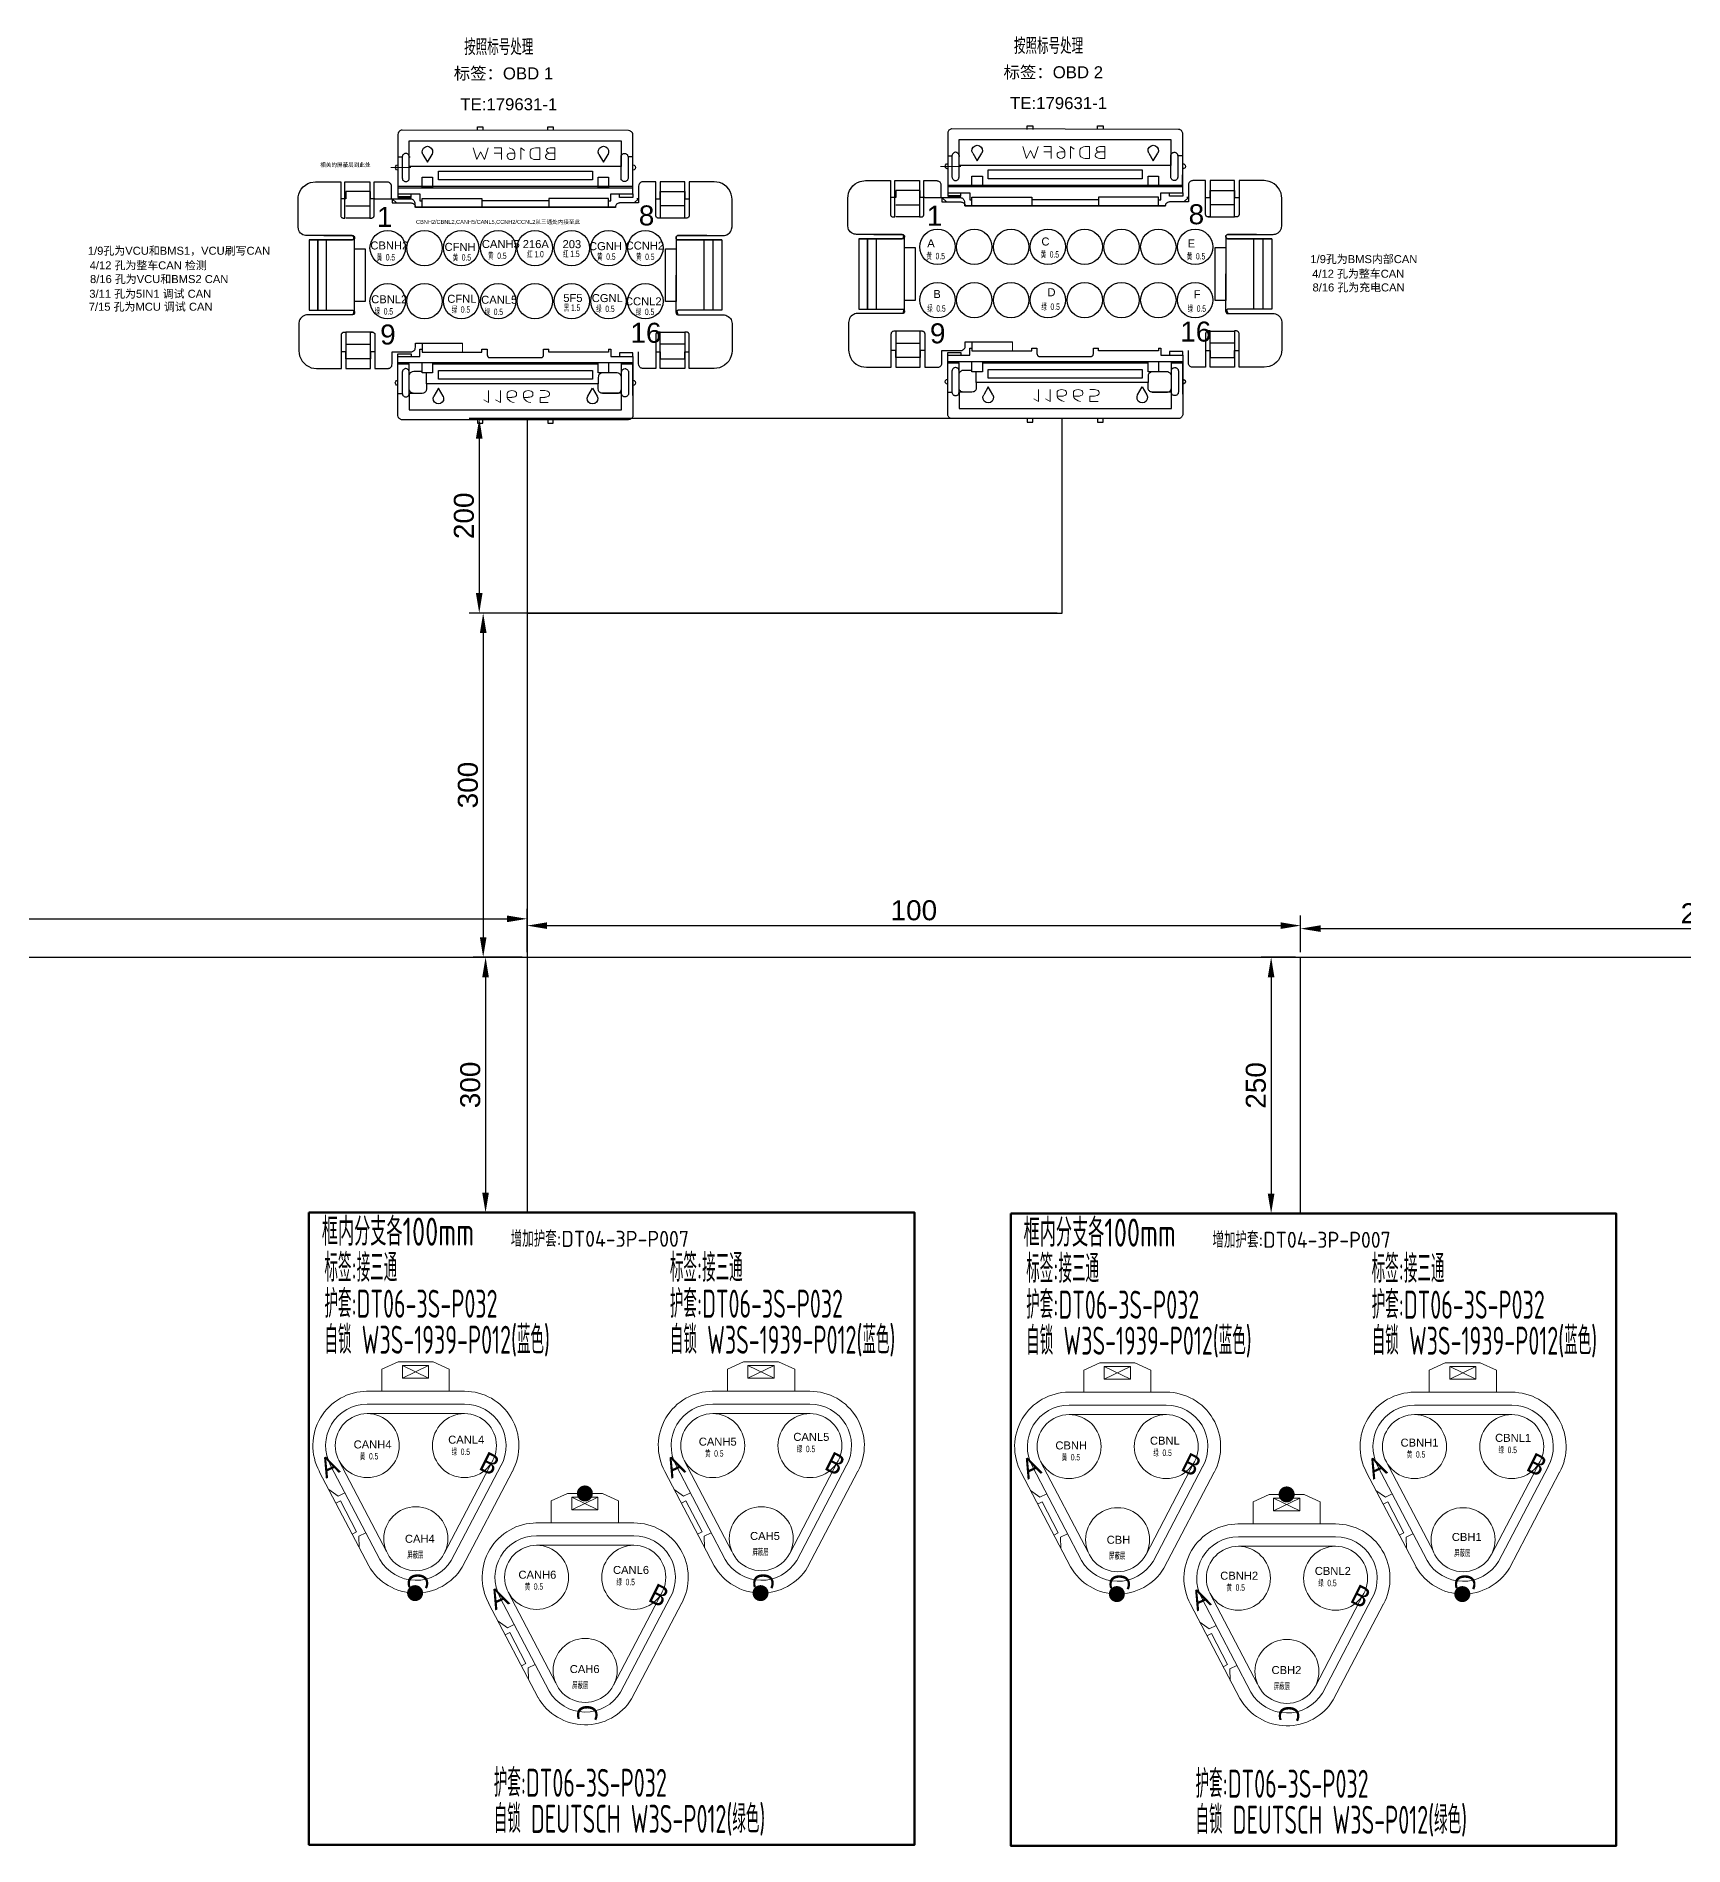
# Model space of a CAD drawing. Header units: millimetres. Extents: x 1762 to 3573, y 2019 to 2959.
# Drawn here: x 2955.7 to 3161.6, y 2221.2 to 2447.3 of the extents above; entities that cross this region are included whole.
import ezdxf

# ---------------------------------------------------------------- set-up
doc = ezdxf.new("R2010")
doc.units = ezdxf.units.MM
for name, color, linetype, lineweight in [('1轮廓实线层', 7, 'Continuous', 50), ('AM60', 3, 'Continuous', 25), ('AM_6', 3, 'Continuous', 25), ('护套层', 3, 'Continuous', 0)]:
    doc.layers.add(name, color=color, linetype=linetype, lineweight=lineweight)
doc.layers.add('孔名层', color=1, linetype='Continuous')
doc.layers.add('线色线径', color=1, linetype='Continuous')
doc.styles.add('ISO Proportional', font='isocp.shx', dxfattribs={"bigfont": 'gbcbig.shx'})
doc.styles.get("Standard").update_dxf_attribs({"font": 'arial.ttf'})
doc.styles.add('TH_GBDIM', font='gbenor.shx', dxfattribs={"width": 0.8, "bigfont": 'gbcbig.shx'})
doc.styles.add('孔名字体', font='', dxfattribs={"height": 5, "bigfont": 'gbcbig.shx'})
doc.styles.add('技术要求及剖视用', font='gbenor.shx', dxfattribs={"width": 0.7, "bigfont": 'gbcbig.shx'})
doc.styles.get('孔名字体').set_extended_font_data('Microsoft YaHei')
doc.dimstyles.new('ISO-25', dxfattribs={"dimtxt": 2.5, "dimasz": 2.5, "dimexe": 1.25, "dimexo": 0.625, "dimtad": 1, "dimtxsty": 'Standard', "dimcen": 2.5, "dimadec": 0, "dimazin": 0, "dimtfac": 1, "dimtmove": 0, "dimatfit": 3, "dimfxl": 1, "dimarcsym": 0})

# ---------------------------------------------------------------- blocks, each defined once
blk = doc.blocks.new('A$C61D279D7')
at = {"layer": 'AM_6', "lineweight": 25}
for points in [[(35.54, 25.25), (35.54, 26.06), (38.04, 26.06), (38.04, 32.83), (38.02, 32.89), (37.99, 32.98), (37.95, 33.04), (37.89, 33.11), (37.82, 33.15), (37.76, 33.19), (37.7, 33.23), (37.55, 33.25), (11.83, 33.3), (11.77, 33.3), (11.71, 33.28), (11.62, 33.25), (11.56, 33.21), (11.49, 33.15), (11.43, 33.08), (11.39, 33.02), (11.37, 32.94), (11.35, 32.81), (11.35, 26.06), (13.84, 26.06), (13.84, 25.25), (14.1, 25.25)], [(20.38, 33.25), (20.38, 33.66), (21, 33.66), (21, 33.25)], [(20.38, 33.25), (20.38, 33.66), (21, 33.66), (21, 33.25)], [(28.38, 33.25), (28.38, 33.66), (29, 33.66), (29, 33.25)], [(28.38, 33.25), (28.38, 33.66), (29, 33.66), (29, 33.25)], [(14.18, 30.54), (14.1, 30.78), (14.12, 31.03), (14.25, 31.24), (14.46, 31.39), (14.69, 31.46)], [(14.69, 31.46), (14.94, 31.39), (15.13, 31.24), (15.26, 31.03), (15.28, 30.78), (15.22, 30.54)], [(34.18, 30.54), (34.1, 30.78), (34.12, 31.03), (34.25, 31.24), (34.46, 31.39), (34.69, 31.46)], [(34.69, 31.46), (34.95, 31.39), (35.14, 31.24), (35.26, 31.03), (35.28, 30.78), (35.22, 30.54)], [(11.35, 28.74), (11.2, 28.79), (11.09, 28.89), (11.05, 29.04), (11.09, 29.19), (11.2, 29.32), (11.35, 29.34)], [(11.35, 30.48), (11.35, 27.54)], [(11.35, 30.25), (11.83, 30.25)], [(12.64, 30.25), (12.74, 30.25)], [(14.18, 30.54), (14.69, 29.66)], [(14.69, 29.66), (15.22, 30.54)], [(34.18, 30.54), (34.69, 29.66)], [(34.69, 29.66), (35.22, 30.54)], [(36.75, 30.25), (36.7, 30.25)], [(38.04, 30.25), (37.55, 30.25)], [(38.04, 29.34), (38.18, 29.32), (38.31, 29.19), (38.35, 29.04), (38.31, 28.89), (38.18, 28.79), (38.04, 28.74)], [(1.25, 20.83), (6.16, 20.83), (6.2, 20.85), (6.24, 20.87), (6.27, 20.89), (6.29, 20.93), (6.31, 20.95), (6.33, 21), (6.35, 21.08), (6.33, 21.1), (6.33, 21.15), (6.31, 21.19), (6.29, 21.23), (6.27, 21.25), (6.24, 21.27), (6.2, 21.29), (6.16, 21.32), (0.99, 21.32), (0.85, 21.34), (0.7, 21.36), (0.55, 21.42), (0.4, 21.51), (0.28, 21.61), (0.17, 21.74), (0.08, 21.89), (0.04, 22.04), (0, 22.33), (0, 25.42), (0.02, 25.72), (0.08, 26.01), (0.19, 26.31), (0.36, 26.59), (0.57, 26.84), (0.83, 27.05), (1.1, 27.22), (1.4, 27.33), (1.99, 27.43), (4.85, 27.43), (4.85, 23.52), (4.87, 23.47), (4.89, 23.43), (4.93, 23.39), (4.97, 23.37), (5.02, 23.33), (5.06, 23.33), (5.14, 23.31), (5.33, 23.31), (5.33, 27.43), (8.15, 27.43), (8.15, 23.31), (8.38, 23.31), (8.42, 23.33), (8.47, 23.33), (8.51, 23.37), (8.55, 23.39), (8.59, 23.43), (8.61, 23.47), (8.64, 23.52), (8.64, 27.43), (10.1, 27.43), (10.16, 27.41), (10.24, 27.41), (10.31, 27.37), (10.37, 27.33), (10.44, 27.28), (10.5, 27.22), (10.54, 27.14), (10.56, 27.07), (10.58, 26.92), (10.58, 25.51), (12.81, 25.51), (12.89, 25.49), (12.95, 25.46), (13.04, 25.42), (13.1, 25.36), (13.14, 25.29), (13.19, 25.23), (13.21, 25.17), (13.25, 25.02), (13.25, 24.55)], [(11.35, 28.09), (11.35, 26.8)], [(11.35, 26.92), (38.04, 26.92)], [(11.35, 26.76), (38.04, 26.76)], [(37.99, 28.09), (37.99, 26.8)], [(48.15, 20.83), (43.12, 20.83), (43.1, 20.85), (43.05, 20.87), (43.01, 20.89), (42.99, 20.93), (42.97, 20.95), (42.95, 21), (42.95, 21.15), (42.97, 21.19), (42.99, 21.23), (43.01, 21.25), (43.05, 21.27), (43.07, 21.29), (43.12, 21.32), (48.3, 21.32), (48.43, 21.34), (48.58, 21.36), (48.73, 21.42), (48.87, 21.51), (49, 21.61), (49.11, 21.74), (49.19, 21.89), (49.25, 22.04), (49.3, 22.33), (49.3, 25.42), (49.28, 25.72), (49.21, 26.01), (49.09, 26.31), (48.92, 26.59), (48.7, 26.84), (48.45, 27.05), (48.18, 27.22), (47.88, 27.33), (47.29, 27.43), (44.45, 27.43), (44.45, 23.56), (44.43, 23.52), (44.41, 23.47), (44.39, 23.43), (44.37, 23.39), (44.32, 23.37), (44.28, 23.33), (44.24, 23.33), (44.15, 23.31), (43.94, 23.31), (43.94, 27.43), (41.15, 27.43), (41.15, 23.31), (40.89, 23.31), (40.85, 23.33), (40.81, 23.33), (40.77, 23.37), (40.72, 23.39), (40.7, 23.43), (40.68, 23.47), (40.66, 23.52), (40.64, 23.6), (40.64, 27.43), (39.2, 27.43), (39.12, 27.41), (39.05, 27.41), (38.97, 27.37), (38.9, 27.33), (38.84, 27.28), (38.78, 27.22), (38.74, 27.14), (38.71, 27.07), (38.69, 26.92), (38.69, 25.51), (38.5, 25.51)], [(8.74, 25.51), (8.23, 25.51), (8.23, 26.31), (5.44, 26.31), (5.44, 25.51), (4.85, 25.51)], [(5.44, 24.68), (8.23, 24.68)], [(8.74, 25.51), (10.69, 25.51), (10.69, 25.02), (12.85, 25.02), (12.91, 25), (13, 25), (13.06, 24.96), (13.12, 24.91), (13.19, 24.87), (13.25, 24.81), (13.29, 24.75), (13.31, 24.66), (13.33, 24.51), (13.33, 24.55), (36.05, 24.55)], [(10.69, 25.51), (11.2, 25.02)], [(11.35, 26.06), (11.35, 25.65), (12.85, 25.65), (12.85, 26.06)], [(11.35, 26.06), (11.35, 25.74), (12.85, 25.74), (12.85, 26.06)], [(38.69, 25.51), (38.69, 25.51), (38.69, 25.02), (36.53, 25.02), (36.47, 25), (36.41, 25), (36.32, 24.96), (36.26, 24.91), (36.19, 24.87), (36.13, 24.81), (36.09, 24.75), (36.07, 24.66), (36.05, 24.51), (36.05, 24.55), (13.33, 24.55)], [(14.1, 24.55), (14.1, 25.55), (20.89, 25.55), (20.89, 24.55)], [(28.49, 25.25), (20.89, 25.25)], [(35.28, 24.55), (35.28, 25.55), (28.49, 25.55), (28.49, 24.55)], [(35.28, 25.25), (35.54, 25.25)], [(38.04, 26.06), (38.04, 25.65), (36.53, 25.65), (36.53, 26.06)], [(38.69, 25.51), (38.18, 25.02)], [(40.64, 25.51), (41.15, 25.51), (41.15, 26.31), (43.94, 26.31), (43.94, 25.51), (44.45, 25.51)], [(43.94, 24.68), (41.15, 24.68)], [(8.23, 23.31), (5.44, 23.31)], [(40.94, 23.33), (43.94, 23.33)], [(2.94, 21.32), (6.27, 21.32), (6.31, 21.29), (6.33, 21.27), (6.37, 21.25), (6.39, 21.21), (6.41, 21.19), (6.43, 21.15), (6.43, 21), (6.41, 20.95), (6.39, 20.93), (6.37, 20.89), (6.33, 20.87), (6.31, 20.85), (6.27, 20.83), (1.25, 20.83), (1.25, 12.83), (6.2, 12.83), (6.35, 12.76), (6.24, 12.32), (2.94, 12.32)], [(2.24, 12.83), (2.24, 20.83)], [(6.43, 12.57), (6.43, 21.08)], [(46.44, 21.32), (43.12, 21.32), (43.07, 21.29), (43.05, 21.27), (43.01, 21.25), (42.99, 21.21), (42.97, 21.19), (42.95, 21.15), (42.95, 21), (42.97, 20.95), (42.99, 20.93), (43.01, 20.89), (43.05, 20.87), (43.07, 20.85), (43.12, 20.83), (48.15, 20.83), (48.15, 12.83), (43.2, 12.83), (43.03, 12.76), (43.16, 12.32), (46.44, 12.32)], [(42.95, 21.08), (42.95, 16.83)], [(42.95, 12.57), (42.95, 16.83)], [(1.25, 12.83), (6.22, 12.83), (6.27, 12.81), (6.31, 12.78), (6.33, 12.76), (6.37, 12.74), (6.39, 12.72), (6.41, 12.68), (6.43, 12.64), (6.43, 12.49), (6.41, 12.47), (6.39, 12.43), (6.37, 12.38), (6.33, 12.36), (6.31, 12.34), (6.27, 12.34), (6.2, 12.32), (0.95, 12.32), (0.8, 12.28), (0.66, 12.21), (0.51, 12.13), (0.38, 12.02), (0.28, 11.9), (0.19, 11.77), (0.13, 11.62), (0.08, 11.32), (0.08, 8.21), (0.11, 7.94), (0.17, 7.64), (0.3, 7.35), (0.47, 7.05), (0.68, 6.82), (0.93, 6.58), (1.21, 6.43), (1.5, 6.31), (2.1, 6.22), (4.93, 6.22), (4.93, 10.03), (4.95, 10.08), (4.95, 10.14), (4.97, 10.18), (5, 10.22), (5.04, 10.25), (5.06, 10.29), (5.1, 10.31), (5.14, 10.33), (5.25, 10.35), (5.44, 10.35), (5.44, 6.22), (8.23, 6.22), (8.23, 10.35), (8.45, 10.35), (8.49, 10.33), (8.53, 10.33), (8.57, 10.31), (8.61, 10.29), (8.66, 10.25), (8.68, 10.22), (8.72, 10.18), (8.72, 10.14), (8.74, 10.03), (8.74, 6.22), (10.27, 6.22), (10.33, 6.24), (10.41, 6.27), (10.48, 6.31), (10.54, 6.37), (10.6, 6.43), (10.65, 6.5), (10.67, 6.58), (10.69, 6.73), (10.69, 8.13), (12.91, 8.13), (13, 8.15), (13.06, 8.19), (13.12, 8.23), (13.19, 8.28), (13.25, 8.34), (13.29, 8.4), (13.31, 8.49), (13.33, 8.64), (13.33, 9.1)], [(48.15, 12.83), (43.16, 12.83), (43.12, 12.81), (43.1, 12.78), (43.05, 12.76), (43.01, 12.74), (42.99, 12.72), (42.97, 12.68), (42.95, 12.64), (42.95, 12.49), (42.97, 12.47), (42.99, 12.43), (43.01, 12.38), (43.05, 12.36), (43.07, 12.34), (43.12, 12.34), (43.2, 12.32), (48.43, 12.32), (48.58, 12.28), (48.73, 12.21), (48.87, 12.13), (49, 12.02), (49.11, 11.9), (49.19, 11.77), (49.25, 11.62), (49.3, 11.32), (49.3, 8.21), (49.28, 7.94), (49.21, 7.64), (49.09, 7.35), (48.92, 7.05), (48.7, 6.82), (48.45, 6.58), (48.18, 6.43), (47.88, 6.31), (47.29, 6.22), (44.45, 6.22), (44.45, 10.08), (44.43, 10.14), (44.41, 10.18), (44.39, 10.22), (44.37, 10.25), (44.32, 10.29), (44.28, 10.31), (44.24, 10.33), (44.15, 10.35), (43.94, 10.35), (43.94, 6.22), (41.15, 6.22), (41.15, 10.35), (40.94, 10.35), (40.89, 10.33), (40.85, 10.33), (40.81, 10.31), (40.77, 10.29), (40.72, 10.25), (40.7, 10.22), (40.68, 10.18), (40.66, 10.14), (40.64, 10.03), (40.64, 6.22), (39.12, 6.22), (39.05, 6.24), (38.97, 6.27), (38.9, 6.31), (38.84, 6.37), (38.78, 6.43), (38.74, 6.5), (38.71, 6.58), (38.69, 6.73), (38.69, 8.13)], [(8.45, 10.33), (5.44, 10.33)], [(40.94, 10.33), (43.94, 10.33)], [(5.44, 8.98), (8.23, 8.98)], [(35.28, 8.4), (35.54, 8.4), (35.54, 7.6), (38.04, 7.6), (38.04, 0.83), (38.02, 0.74), (37.99, 0.68), (37.95, 0.62), (37.89, 0.55), (37.82, 0.49), (37.76, 0.45), (37.7, 0.42), (37.55, 0.4), (11.77, 0.4), (11.68, 0.42), (11.62, 0.45), (11.56, 0.49), (11.49, 0.55), (11.43, 0.62), (11.39, 0.68), (11.37, 0.74), (11.35, 0.89), (11.35, 7.6), (13.84, 7.6), (13.84, 8.4), (14.1, 8.4)], [(13.33, 9.1), (18.69, 9.1)], [(14.1, 9.1), (14.1, 8.09), (20.89, 8.09), (20.89, 8.4)], [(20.89, 8.4), (21.48, 8.4)], [(21.48, 8.4), (21.48, 7.75), (21.51, 7.71), (21.51, 7.66), (21.53, 7.62), (21.55, 7.58), (21.59, 7.54), (21.61, 7.49), (21.65, 7.47), (21.7, 7.45), (27.69, 7.45), (27.73, 7.47), (27.77, 7.49), (27.81, 7.54), (27.83, 7.58), (27.86, 7.62), (27.88, 7.66), (27.9, 7.75), (27.9, 8.4)], [(27.9, 8.4), (28.49, 8.4)], [(35.28, 8.4), (35.28, 8.09), (28.49, 8.09), (28.49, 8.4)], [(43.94, 8.98), (41.15, 8.98)], [(8.74, 8.13), (8.23, 8.13), (8.23, 7.32), (5.44, 7.32), (5.44, 8.13), (4.93, 8.13)], [(11.35, 7.6), (11.35, 7.9), (12.85, 7.9), (12.85, 7.6)], [(11.35, 6.9), (38.04, 6.9)], [(11.35, 5.55), (11.35, 6.86)], [(11.35, 6.73), (12.64, 6.73)], [(12.64, 5.4), (12.64, 6.73)], [(38.04, 7.6), (38.04, 8), (36.53, 8), (36.53, 7.6)], [(36.75, 5.72), (36.75, 6.9)], [(36.75, 6.73), (38.04, 6.73)], [(38.04, 5.55), (38.04, 6.86)], [(40.64, 8.13), (41.15, 8.13), (41.15, 7.32), (43.94, 7.32), (43.94, 8.13), (44.45, 8.13)], [(11.35, 4.3), (11.2, 4.34), (11.09, 4.45), (11.05, 4.59), (11.09, 4.74), (11.2, 4.85), (11.35, 4.89)], [(11.35, 4.3), (11.2, 4.34), (11.09, 4.45), (11.05, 4.59), (11.09, 4.74), (11.2, 4.85), (11.35, 4.89)], [(11.35, 3.17), (11.35, 6.1)], [(14.1, 3.39), (13.14, 3.39), (13.06, 3.41), (13, 3.43), (12.91, 3.45), (12.85, 3.49), (12.78, 3.54), (12.74, 3.6), (12.7, 3.68), (12.66, 3.75), (12.64, 3.9), (12.64, 5.46), (12.66, 5.55), (12.7, 5.61), (12.74, 5.69), (12.78, 5.76), (12.85, 5.8), (12.91, 5.84), (13, 5.88), (13.14, 5.91), (14.1, 5.91)], [(14.58, 4.49), (14.58, 5.72)], [(34.59, 3.41), (36.32, 3.41), (36.39, 3.43), (36.47, 3.45), (36.53, 3.49), (36.6, 3.54), (36.64, 3.6), (36.68, 3.68), (36.72, 3.75), (36.75, 3.9), (36.75, 5.29), (36.72, 5.36), (36.68, 5.44), (36.64, 5.5), (36.6, 5.57), (36.53, 5.61), (36.47, 5.65), (36.39, 5.69), (36.24, 5.72), (34.52, 5.72), (34.44, 5.69), (34.37, 5.65), (34.31, 5.61), (34.25, 5.57), (34.18, 5.5), (34.14, 5.44), (34.12, 5.36), (34.1, 5.21), (34.1, 4.49)], [(38.04, 3.17), (38.04, 6.1)], [(38.04, 4.89), (38.18, 4.85), (38.31, 4.74), (38.35, 4.59), (38.31, 4.45), (38.18, 4.34), (38.04, 4.3)], [(11.35, 3.39), (11.83, 3.39)], [(15.94, 2.2), (15.71, 2.24), (15.49, 2.39), (15.37, 2.6), (15.35, 2.86), (15.43, 3.09)], [(15.94, 4), (15.43, 3.09)], [(16.47, 3.09), (15.94, 4)], [(16.47, 3.09), (16.53, 2.86), (16.51, 2.6), (16.38, 2.39), (16.19, 2.24), (15.94, 2.2)], [(20.38, 0.4), (20.38, 0), (21, 0), (21, 0.4)], [(28.38, 0.4), (28.38, 0), (29, 0), (29, 0.4)]]:
    blk.add_lwpolyline(points, dxfattribs=at)
for points in [[(36.7, 32.09), (36.7, 29.15), (12.64, 29.15), (12.64, 32.09), (36.7, 32.09), (36.7, 29.15), (12.64, 29.15), (12.64, 32.09)], [(12.23, 30.65), (12.19, 30.65), (12.13, 30.63), (12.06, 30.61), (12, 30.56), (11.96, 30.52), (11.92, 30.48), (11.87, 30.42), (11.85, 30.37), (11.83, 30.25), (11.83, 27.86), (11.85, 27.79), (11.85, 27.73), (11.87, 27.66), (11.92, 27.62), (11.96, 27.56), (12, 27.52), (12.06, 27.5), (12.13, 27.45), (12.36, 27.45), (12.42, 27.5), (12.47, 27.52), (12.53, 27.56), (12.57, 27.62), (12.59, 27.66), (12.62, 27.73), (12.64, 27.86), (12.64, 30.31), (12.62, 30.37), (12.59, 30.42), (12.57, 30.48), (12.53, 30.52), (12.47, 30.56), (12.42, 30.61), (12.36, 30.63)], [(37.08, 30.65), (37.15, 30.65), (37.21, 30.63), (37.27, 30.61), (37.32, 30.56), (37.38, 30.52), (37.42, 30.48), (37.44, 30.42), (37.46, 30.37), (37.49, 30.25), (37.49, 27.79), (37.46, 27.73), (37.44, 27.66), (37.42, 27.62), (37.38, 27.56), (37.32, 27.52), (37.27, 27.5), (37.21, 27.45), (36.98, 27.45), (36.91, 27.5), (36.85, 27.52), (36.81, 27.56), (36.77, 27.62), (36.72, 27.66), (36.7, 27.73), (36.7, 30.35), (36.72, 30.42), (36.77, 30.48), (36.81, 30.52), (36.85, 30.56), (36.91, 30.61), (36.98, 30.63)], [(14.1, 26.73), (14.1, 27.94), (15.28, 27.94), (15.28, 26.73)], [(15.94, 27.64), (15.94, 28.64), (33.44, 28.64), (33.44, 27.64)], [(34.1, 26.73), (34.1, 27.94), (35.28, 27.94), (35.28, 26.73)], [(3.24, 16.83), (3.24, 20.83), (2.24, 20.83), (2.24, 12.83), (3.24, 12.83)], [(46.14, 16.83), (46.14, 20.83), (47.14, 20.83), (47.14, 12.83), (46.14, 12.83)], [(6.43, 13.82), (6.43, 19.83), (7.64, 19.83), (7.64, 13.82)], [(41.74, 13.82), (41.74, 19.83), (42.95, 19.83), (42.95, 13.82)], [(12.23, 6.2), (12.19, 6.2), (12.13, 6.18), (12.06, 6.16), (12, 6.12), (11.96, 6.08), (11.92, 6.03), (11.87, 5.97), (11.85, 5.91), (11.83, 5.8), (11.83, 3.39), (11.85, 3.34), (11.85, 3.28), (11.87, 3.22), (11.92, 3.17), (11.96, 3.11), (12, 3.07), (12.06, 3.05), (12.13, 3.01), (12.36, 3.01), (12.42, 3.05), (12.47, 3.07), (12.53, 3.11), (12.57, 3.17), (12.59, 3.22), (12.62, 3.28), (12.64, 3.41), (12.64, 5.86), (12.62, 5.91), (12.59, 5.97), (12.57, 6.03), (12.53, 6.08), (12.47, 6.12), (12.42, 6.16), (12.36, 6.18)], [(14.1, 5.72), (14.1, 6.9), (15.28, 6.9), (15.28, 5.72)], [(15.28, 6.73), (34.1, 6.73)], [(34.1, 5.72), (34.1, 6.9), (35.28, 6.9), (35.28, 5.72)], [(37.15, 6.2), (37.21, 6.2), (37.25, 6.18), (37.32, 6.16), (37.38, 6.12), (37.42, 6.08), (37.46, 6.03), (37.51, 5.97), (37.53, 5.91), (37.55, 5.8), (37.55, 3.39), (37.53, 3.34), (37.53, 3.28), (37.51, 3.22), (37.46, 3.17), (37.42, 3.11), (37.38, 3.07), (37.32, 3.05), (37.25, 3.01), (37.02, 3.01), (36.96, 3.05), (36.91, 3.07), (36.85, 3.11), (36.81, 3.17), (36.79, 3.22), (36.77, 3.28), (36.75, 3.41), (36.75, 5.86), (36.77, 5.91), (36.79, 5.97), (36.81, 6.03), (36.85, 6.08), (36.91, 6.12), (36.96, 6.16), (37.02, 6.18)], [(36.75, 1.54), (36.75, 3.41), (34.52, 3.41), (34.44, 3.43), (34.37, 3.45), (34.31, 3.49), (34.25, 3.54), (34.18, 3.6), (34.14, 3.68), (34.12, 3.75), (34.1, 3.9), (34.1, 4.49), (14.58, 4.49), (14.58, 3.83), (14.56, 3.75), (14.54, 3.68), (14.5, 3.6), (14.44, 3.54), (14.37, 3.49), (14.31, 3.45), (14.25, 3.43), (14.1, 3.39), (12.64, 3.39), (12.64, 1.54)], [(15.94, 5), (15.94, 5.99), (33.44, 5.99), (33.44, 5)], [(33.44, 4), (33.97, 3.09), (34.04, 2.86), (34.01, 2.6), (33.89, 2.39), (33.7, 2.24), (33.44, 2.2), (33.19, 2.24), (33, 2.39), (32.87, 2.6), (32.85, 2.86), (32.91, 3.09)]]:
    blk.add_lwpolyline(points, close=True, dxfattribs=at)
at = {"layer": 'AM_6', "lineweight": 15}
for points in [[(21.61, 31.29), (21.17, 29.95), (20.74, 30.84), (20.3, 29.95), (19.88, 31.29)], [(23.11, 29.95), (23.11, 31.29), (22.27, 31.29)], [(24, 31.29), (24.19, 31.22), (24.36, 31.12), (24.51, 30.99), (24.6, 30.84), (24.64, 30.69)], [(25.29, 29.95), (25.29, 31.29), (25.72, 30.99)], [(26.37, 30.88), (26.39, 31.01), (26.48, 31.12), (26.63, 31.2), (26.78, 31.26), (26.97, 31.29)], [(26.37, 30.35), (26.37, 30.88)], [(26.97, 31.29), (27.45, 31.29), (27.45, 29.95)], [(28.64, 30.69), (28.47, 30.71), (28.34, 30.78), (28.26, 30.88), (28.22, 30.99), (28.26, 31.09), (28.34, 31.2), (28.47, 31.26), (28.64, 31.29)], [(28.64, 31.29), (29.19, 31.29), (29.19, 29.95)], [(12.83, 29.04), (10.54, 29.04)], [(23.11, 30.69), (22.27, 30.69)], [(23.77, 30.4), (23.79, 30.52), (23.88, 30.61), (24.02, 30.67), (24.19, 30.69)], [(23.77, 30.25), (23.77, 30.4)], [(24.64, 30.25), (24.6, 30.14), (24.51, 30.04), (24.38, 29.97), (24.21, 29.95), (24.05, 29.97), (23.92, 30.04), (23.83, 30.14), (23.79, 30.25)], [(24.21, 30.69), (24.64, 30.69)], [(24.64, 30.69), (24.64, 30.25)], [(26.97, 29.95), (26.78, 29.97), (26.63, 30.04), (26.48, 30.12), (26.39, 30.23), (26.37, 30.35)], [(27.45, 29.95), (26.97, 29.95)], [(28.64, 29.95), (28.45, 29.97), (28.3, 30.04), (28.17, 30.14), (28.11, 30.25), (28.11, 30.37), (28.17, 30.5), (28.3, 30.59), (28.45, 30.65), (28.64, 30.67)], [(28.64, 30.69), (29.19, 30.69)], [(29.19, 29.95), (28.64, 29.95)], [(18.69, 8.09), (18.69, 9.1)], [(18.69, 8.57), (18.69, 9)], [(21.65, 3.71), (21.65, 2.35), (21.12, 2.65)], [(22.99, 3.71), (22.99, 2.35), (22.44, 2.65)], [(23.77, 3.41), (23.79, 3.49), (23.88, 3.58), (23.98, 3.64), (24.13, 3.68), (24.3, 3.71), (24.47, 3.68), (24.62, 3.64), (24.72, 3.58), (24.81, 3.49), (24.83, 3.41)], [(23.77, 2.94), (23.77, 3.41)], [(24.57, 2.35), (24.32, 2.41), (24.11, 2.52), (23.94, 2.65), (23.81, 2.79), (23.77, 2.94)], [(24.3, 2.94), (23.77, 2.94)], [(24.83, 3.26), (24.81, 3.15), (24.74, 3.07), (24.62, 3.01), (24.47, 2.96), (24.3, 2.96)], [(24.83, 3.41), (24.83, 3.26)], [(25.63, 3.41), (25.65, 3.49), (25.74, 3.58), (25.84, 3.64), (25.99, 3.68), (26.16, 3.71), (26.33, 3.68), (26.48, 3.64), (26.59, 3.58), (26.67, 3.49), (26.69, 3.41)], [(25.63, 2.94), (25.63, 3.41)], [(26.44, 2.35), (26.18, 2.41), (25.97, 2.52), (25.8, 2.65), (25.68, 2.79), (25.63, 2.94)], [(26.16, 2.94), (25.63, 2.94)], [(26.69, 3.26), (26.67, 3.15), (26.61, 3.07), (26.48, 3.01), (26.33, 2.96), (26.16, 2.96)], [(26.69, 3.41), (26.69, 3.26)], [(27.5, 3.71), (28.02, 3.71)], [(28.02, 2.94), (27.5, 2.94), (27.5, 2.35), (28.43, 2.35)], [(28.02, 3.71), (28.19, 3.68), (28.34, 3.64), (28.45, 3.58), (28.53, 3.49), (28.55, 3.41)], [(28.55, 3.26), (28.53, 3.17), (28.45, 3.09), (28.34, 3.03), (28.19, 2.98), (28.02, 2.96)], [(28.55, 3.41), (28.55, 3.26)]]:
    blk.add_lwpolyline(points, dxfattribs=at)
blk = doc.blocks.new('*U155')
blk.add_circle((0, 0), 2.21)
blk = doc.blocks.new('*U156')
at = {"layer": 'AM_6', "color": 0, "linetype": 'ByBlock', "lineweight": -2, "transparency": 16777216}
for p in [(0, 6.64), (4.6, 6.64), (9.2, 6.64), (13.8, 6.64), (18.4, 6.64), (23, 6.64), (27.6, 6.64), (32.2, 6.64), (0, 0), (4.6, 0), (9.2, 0), (13.8, 0), (18.4, 0), (23, 0), (27.6, 0), (32.2, 0)]:
    blk.add_blockref('*U155', p, dxfattribs=at)
blk = doc.blocks.new('*U157')
blk.add_circle((0, 0), 2.21)
blk = doc.blocks.new('*U154')
at = {"layer": 'AM_6', "color": 0, "linetype": 'ByBlock', "lineweight": -2, "transparency": 16777216}
for p in [(0, 6.64), (4.6, 6.64), (9.2, 6.64), (13.8, 6.64), (18.4, 6.64), (23, 6.64), (27.6, 6.64), (32.2, 6.64), (0, 0), (4.6, 0), (9.2, 0), (13.8, 0), (18.4, 0), (23, 0), (27.6, 0), (32.2, 0)]:
    blk.add_blockref('*U157', p, dxfattribs=at)
blk = doc.blocks.new('DT06-3S-P032-Out21521105156')
for p, q in [((-29.33, -14.82), (-27.31, -13.9)), ((-29.33, -17.58), (-29.33, -14.82)), ((-27.31, -13.9), (-22.94, -13.9)), ((-23.49, -14.35), (-26.76, -15.95)), ((-26.76, -14.35), (-23.49, -15.95)), ((-22.94, -13.9), (-20.92, -14.82)), ((-20.92, -17.58), (-20.92, -14.82)), ((-31.24, -17.58), (-19.01, -17.58)), ((-28.12, -17.58), (-29.33, -17.58)), ((-22.13, -17.58), (-20.92, -17.58)), ((-31.16, -19.18), (-19.01, -19.18)), ((-31.16, -20.38), (-19, -20.38)), ((-35.74, -26.85), (-29.59, -38.61)), ((-34.71, -26.23), (-28.76, -37.59)), ((-15.47, -26.24), (-21.54, -37.86)), ((-14.43, -26.82), (-20.66, -38.73)), ((-37.15, -27.61), (-30.97, -39.42)), ((-13.02, -27.58), (-19.3, -39.57)), ((-34.8, -30.7), (-35.98, -29.85)), ((-34.51, -31.26), (-35.08, -31.56)), ((-33.95, -30.26), (-34.8, -30.7)), ((-34.51, -31.26), (-32.5, -35.14)), ((-32.5, -35.14), (-33.06, -35.43)), ((-31.35, -35.26), (-32.21, -35.7)), ((-32.21, -35.7), (-32.17, -37.13))]:
    blk.add_line(p, q)
blk.add_lwpolyline([(-26.76, -14.35), (-23.49, -14.35), (-23.49, -15.95), (-26.76, -15.95)], close=True)
for centre in [(-31.16, -24.38), (-19.01, -24.38), (-25.09, -36.01)]:
    blk.add_circle(centre, 4)
for centre, radius, start, end in [((-31.16, -24.38), 6.8, 90, 208.4025), ((-19.01, -24.38), 6.8, 331.5975, 90), ((-31.16, -24.38), 5.2, 90, 208.4025), ((-19.01, -24.38), 5.2, 331.5975, 90), ((-25.09, -36.01), 6.8, 210, 328.4025), ((-25.09, -36.01), 5.2, 210, 328.4025)]:
    blk.add_arc(centre, radius, start, end)
at = {"layer": '孔名层', "style": '孔名字体'}
for s, rotation, p in [('A', 24.8528, (-36.33, -28.52)), ('B', 333.3512, (-17.4, -27.25)), ('C', 268.5587, (-26.04, -40.23))]:
    blk.add_text(s, height=2.5, rotation=rotation, dxfattribs=at).set_placement(p)
at = {"layer": '护套层', "style": '技术要求及剖视用', "width": 0.67}
for tag, p, flags in [('备注', (11.43, 11.35), 8), ('标号', (11.43, 7.35), 8), ('功能', (10.93, 3.35), 8), ('英文功能', (10.93, -0.65), 8), ('编号', (-0.07, -4.65), 8), ('护套号', (10.93, -4.65), 8), ('颜色', (31.93, -4.65), 9), ('厂家', (33.93, -4.65), 9), ('端子', (35.93, -4.65), 9), ('统计到BOM', (31.93, -6.65), 9), ('客户代号', (-0.07, -8.65), 8), ('配件', (10.93, -8.65), 8), ('工序', (31.93, -10.65), 9), ('配置', (31.93, -8.65), 9), ('编码', (33.93, -8.65), 9), ('工位', (33.93, -10.65), 9), ('防水栓', (35.93, -8.65), 9), ('设计软件', (38.69, -10.65), 9), ('附件', (10.93, -12.65), 8), ('视图', (31.93, -12.65), 9), ('方向', (33.93, -12.65), 9), ('盲栓', (35.93, -12.65), 9)]:
    blk.add_attdef(tag, p, '', height=3.5, dxfattribs=dict(at, flags=flags))
blk = doc.blocks.new('DT06-3S-P032-Out21521105310')
for p, q in [((-29.33, -14.82), (-27.31, -13.9)), ((-29.33, -17.58), (-29.33, -14.82)), ((-27.31, -13.9), (-22.94, -13.9)), ((-23.49, -14.35), (-26.76, -15.95)), ((-26.76, -14.35), (-23.49, -15.95)), ((-22.94, -13.9), (-20.92, -14.82)), ((-20.92, -17.58), (-20.92, -14.82)), ((-31.24, -17.58), (-19.01, -17.58)), ((-28.12, -17.58), (-29.33, -17.58)), ((-22.13, -17.58), (-20.92, -17.58)), ((-31.16, -19.18), (-19.01, -19.18)), ((-31.16, -20.38), (-19, -20.38)), ((-35.74, -26.85), (-29.59, -38.61)), ((-34.71, -26.23), (-28.76, -37.59)), ((-15.47, -26.24), (-21.54, -37.86)), ((-14.43, -26.82), (-20.66, -38.73)), ((-37.15, -27.61), (-30.97, -39.42)), ((-13.02, -27.58), (-19.3, -39.57)), ((-34.8, -30.7), (-35.98, -29.85)), ((-34.51, -31.26), (-35.08, -31.56)), ((-33.95, -30.26), (-34.8, -30.7)), ((-34.51, -31.26), (-32.5, -35.14)), ((-32.5, -35.14), (-33.06, -35.43)), ((-31.35, -35.26), (-32.21, -35.7)), ((-32.21, -35.7), (-32.17, -37.13))]:
    blk.add_line(p, q)
blk.add_lwpolyline([(-26.76, -14.35), (-23.49, -14.35), (-23.49, -15.95), (-26.76, -15.95)], close=True)
for centre in [(-31.16, -24.38), (-19.01, -24.38), (-25.09, -36.01)]:
    blk.add_circle(centre, 4)
for centre, radius, start, end in [((-31.16, -24.38), 6.8, 90, 208.4025), ((-19.01, -24.38), 6.8, 331.5975, 90), ((-31.16, -24.38), 5.2, 90, 208.4025), ((-19.01, -24.38), 5.2, 331.5975, 90), ((-25.09, -36.01), 6.8, 210, 328.4025), ((-25.09, -36.01), 5.2, 210, 328.4025)]:
    blk.add_arc(centre, radius, start, end)
at = {"layer": '孔名层', "style": '孔名字体'}
for s, rotation, p in [('A', 24.8528, (-36.33, -28.52)), ('B', 333.3512, (-17.4, -27.25)), ('C', 268.5587, (-26.04, -40.23))]:
    blk.add_text(s, height=2.5, rotation=rotation, dxfattribs=at).set_placement(p)
at = {"layer": '护套层', "style": '技术要求及剖视用', "width": 0.67}
for tag, p, flags in [('备注', (11.43, 11.35), 8), ('标号', (11.43, 7.35), 8), ('功能', (10.93, 3.35), 8), ('英文功能', (10.93, -0.65), 8), ('编号', (-0.07, -4.65), 8), ('护套号', (10.93, -4.65), 8), ('颜色', (31.93, -4.65), 9), ('厂家', (33.93, -4.65), 9), ('端子', (35.93, -4.65), 9), ('统计到BOM', (31.93, -6.65), 9), ('客户代号', (-0.07, -8.65), 8), ('配件', (10.93, -8.65), 8), ('工序', (31.93, -10.65), 9), ('配置', (31.93, -8.65), 9), ('编码', (33.93, -8.65), 9), ('工位', (33.93, -10.65), 9), ('防水栓', (35.93, -8.65), 9), ('设计软件', (38.69, -10.65), 9), ('附件', (10.93, -12.65), 8), ('视图', (31.93, -12.65), 9), ('方向', (33.93, -12.65), 9), ('盲栓', (35.93, -12.65), 9)]:
    blk.add_attdef(tag, p, '', height=3.5, dxfattribs=dict(at, flags=flags))
blk = doc.blocks.new('*D248')
at = {"color": 0, "lineweight": -2, "transparency": 16777216}
for p, q in [((2821.69, 2332.85), (2821.69, 2338.27)), ((2824.19, 2337.02), (3014.52, 2337.02)), ((3017.02, 2332.85), (3017.02, 2338.27))]:
    blk.add_line(p, q, dxfattribs=at)
at = {"color": 0, "transparency": 16777216}
for points in [[(2824.19, 2337.43), (2824.19, 2336.6), (2821.69, 2337.02)], [(3014.52, 2337.43), (3014.52, 2336.6), (3017.02, 2337.02)]]:
    blk.add_solid(points, dxfattribs=at)
at = {"layer": 'Defpoints', "color": 0, "transparency": 16777216}
for p in [(3017.02, 2337.02), (2821.69, 2332.22), (3017.02, 2332.22)]:
    blk.add_point(p, dxfattribs=at)
at = {"color": 3, "transparency": 16777216, "insert": (2919.35, 2338.92), "char_height": 2.5, "attachment_point": 5}
blk.add_mtext('200', dxfattribs=at)
blk = doc.blocks.new('*D249')
at = {"color": 0, "lineweight": -2, "transparency": 16777216}
for p, q in [((3016.39, 2375.23), (3010.28, 2375.23)), ((3011.53, 2372.73), (3011.53, 2334.72)), ((3016.39, 2332.22), (3010.28, 2332.22))]:
    blk.add_line(p, q, dxfattribs=at)
at = {"color": 0, "transparency": 16777216}
for points in [[(3011.12, 2372.73), (3011.95, 2372.73), (3011.53, 2375.23)], [(3011.12, 2334.72), (3011.95, 2334.72), (3011.53, 2332.22)]]:
    blk.add_solid(points, dxfattribs=at)
at = {"layer": 'Defpoints', "color": 0, "transparency": 16777216}
for p in [(3017.02, 2375.23), (3011.53, 2332.22), (3017.02, 2332.22)]:
    blk.add_point(p, dxfattribs=at)
at = {"color": 3, "transparency": 16777216, "insert": (3009.63, 2353.73), "char_height": 2.5, "attachment_point": 5, "rotation": 90}
blk.add_mtext('300', dxfattribs=at)
blk = doc.blocks.new('*D250')
at = {"color": 0, "lineweight": -2, "transparency": 16777216}
for p, q in [((3083.25, 2399.54), (3009.79, 2399.54)), ((3011.04, 2397.04), (3011.04, 2377.73)), ((3083.25, 2375.23), (3009.79, 2375.23))]:
    blk.add_line(p, q, dxfattribs=at)
at = {"color": 0, "transparency": 16777216}
for points in [[(3010.62, 2397.04), (3011.45, 2397.04), (3011.04, 2399.54)], [(3010.62, 2377.73), (3011.45, 2377.73), (3011.04, 2375.23)]]:
    blk.add_solid(points, dxfattribs=at)
at = {"layer": 'Defpoints', "color": 0, "transparency": 16777216}
for p in [(3083.87, 2399.54), (3011.04, 2375.23), (3083.87, 2375.23)]:
    blk.add_point(p, dxfattribs=at)
at = {"color": 3, "transparency": 16777216, "insert": (3009.13, 2387.38), "char_height": 2.5, "attachment_point": 5, "rotation": 90}
blk.add_mtext('200', dxfattribs=at)
blk = doc.blocks.new('*D251')
at = {"color": 0, "lineweight": -2, "transparency": 16777216}
for p, q in [((3016.39, 2332.22), (3010.58, 2332.22)), ((3011.83, 2329.72), (3011.83, 2302.8)), ((3016.39, 2300.3), (3010.58, 2300.3))]:
    blk.add_line(p, q, dxfattribs=at)
at = {"color": 0, "transparency": 16777216}
for points in [[(3011.41, 2329.72), (3012.24, 2329.72), (3011.83, 2332.22)], [(3011.41, 2302.8), (3012.24, 2302.8), (3011.83, 2300.3)]]:
    blk.add_solid(points, dxfattribs=at)
at = {"layer": 'Defpoints', "color": 0, "transparency": 16777216}
for p in [(3017.02, 2332.22), (3011.83, 2300.3), (3017.02, 2300.3)]:
    blk.add_point(p, dxfattribs=at)
at = {"color": 3, "transparency": 16777216, "insert": (3009.92, 2316.26), "char_height": 2.5, "attachment_point": 5, "rotation": 90}
blk.add_mtext('300', dxfattribs=at)
blk = doc.blocks.new('*D252')
at = {"color": 0, "lineweight": -2, "transparency": 16777216}
for p, q in [((3017.02, 2332.85), (3017.02, 2337.42)), ((3019.52, 2336.17), (3111.18, 2336.17)), ((3113.68, 2332.85), (3113.68, 2337.42))]:
    blk.add_line(p, q, dxfattribs=at)
at = {"color": 0, "transparency": 16777216}
for points in [[(3019.52, 2336.58), (3019.52, 2335.75), (3017.02, 2336.17)], [(3111.18, 2336.58), (3111.18, 2335.75), (3113.68, 2336.17)]]:
    blk.add_solid(points, dxfattribs=at)
at = {"layer": 'Defpoints', "color": 0, "transparency": 16777216}
for p in [(3113.68, 2336.17), (3017.02, 2332.22), (3113.68, 2332.22)]:
    blk.add_point(p, dxfattribs=at)
at = {"color": 3, "transparency": 16777216, "insert": (3065.35, 2338.07), "char_height": 2.5, "attachment_point": 5}
blk.add_mtext('100', dxfattribs=at)
blk = doc.blocks.new('*D253')
at = {"color": 0, "lineweight": -2, "transparency": 16777216}
for p, q in [((3113.68, 2332.85), (3113.68, 2337.04)), ((3214.51, 2332.85), (3214.51, 2337.04)), ((3116.18, 2335.79), (3212.01, 2335.79))]:
    blk.add_line(p, q, dxfattribs=at)
at = {"color": 0, "transparency": 16777216}
for points in [[(3116.18, 2336.21), (3116.18, 2335.38), (3113.68, 2335.79)], [(3212.01, 2336.21), (3212.01, 2335.38), (3214.51, 2335.79)]]:
    blk.add_solid(points, dxfattribs=at)
at = {"layer": 'Defpoints', "color": 0, "transparency": 16777216}
for p in [(3214.51, 2335.79), (3113.68, 2332.22), (3214.51, 2332.22)]:
    blk.add_point(p, dxfattribs=at)
at = {"color": 3, "transparency": 16777216, "insert": (3164.09, 2337.7), "char_height": 2.5, "attachment_point": 5}
blk.add_mtext('250', dxfattribs=at)
blk = doc.blocks.new('*D254')
at = {"color": 0, "lineweight": -2, "transparency": 16777216}
for p, q in [((3113.05, 2332.22), (3108.75, 2332.22)), ((3110, 2329.72), (3110, 2302.68)), ((3113.05, 2300.18), (3108.75, 2300.18))]:
    blk.add_line(p, q, dxfattribs=at)
at = {"color": 0, "transparency": 16777216}
for points in [[(3109.58, 2329.72), (3110.41, 2329.72), (3110, 2332.22)], [(3109.58, 2302.68), (3110.41, 2302.68), (3110, 2300.18)]]:
    blk.add_solid(points, dxfattribs=at)
at = {"layer": 'Defpoints', "color": 0, "transparency": 16777216}
for p in [(3113.68, 2332.22), (3110, 2300.18), (3113.68, 2300.18)]:
    blk.add_point(p, dxfattribs=at)
at = {"color": 3, "transparency": 16777216, "insert": (3108.1, 2316.2), "char_height": 2.5, "attachment_point": 5, "rotation": 90}
blk.add_mtext('250', dxfattribs=at)

msp = doc.modelspace()

# ---------------------------------------------------------------- hatches: boundary and pattern name
at = {"layer": '护套层'}
h = msp.add_hatch(color=256, dxfattribs=at)
edge = h.paths.add_edge_path()
edge.add_arc((3024.24, 2265.211), 1, 0, 360)
h = msp.add_hatch(color=256, dxfattribs=at)
edge = h.paths.add_edge_path()
edge.add_arc((3111.938, 2265.088), 1, 0, 360)
h = msp.add_hatch(color=256, dxfattribs=at)
edge = h.paths.add_edge_path()
edge.add_arc((3003.021, 2252.756), 1, 0, 360)
h = msp.add_hatch(color=256, dxfattribs=at)
edge = h.paths.add_edge_path()
edge.add_arc((3046.193, 2252.755), 1, 0, 360)
h = msp.add_hatch(color=256, dxfattribs=at)
edge = h.paths.add_edge_path()
edge.add_arc((3090.72, 2252.634), 1, 0, 360)
h = msp.add_hatch(color=256, dxfattribs=at)
edge = h.paths.add_edge_path()
edge.add_arc((3133.891, 2252.633), 1, 0, 360)

# ---------------------------------------------------------------- linework, layer by layer
for p, q in [((3017.019, 2399.414), (3017.019, 2332.224)), ((3083.874, 2375.226), (3083.874, 2399.537)), ((3083.874, 2399.537), (3083.874, 2399.537)), ((3017.019, 2375.226), (3083.874, 2375.226)), ((2247.015, 2332.224), (3214.505, 2332.224)), ((3017.019, 2332.224), (3017.019, 2300.304)), ((3113.679, 2300.182), (3113.679, 2332.224))]:
    msp.add_line(p, q)
at = {"layer": '1轮廓实线层', "color": 2}
for points in [[(2989.753, 2300.304), (3065.434, 2300.304), (3065.434, 2221.3), (2989.753, 2221.3)], [(3077.451, 2300.182), (3153.132, 2300.182), (3153.132, 2221.178), (3077.451, 2221.178)]]:
    msp.add_lwpolyline(points, close=True, dxfattribs=at)

# ---------------------------------------------------------------- block references
at = {"xscale": 1.1, "yscale": 1.1, "zscale": 1.1}
for p in [(2988.396, 2398.949), (3057.103, 2399.094)]:
    msp.add_blockref('A$C61D279D7', p, dxfattribs=at)
at = {"layer": 'AM_6'}
for name, p in [('*U156', (2999.595, 2414.196)), ('*U154', (3068.302, 2414.341))]:
    msp.add_blockref(name, p, dxfattribs=at)
at = {"layer": '护套层'}
ref = msp.add_blockref('DT06-3S-P032-Out21521105156', (3028.204, 2295.565), dxfattribs=at)
ref.add_attrib('功能', '标签:接三通', (2991.696, 2291.668), dxfattribs={"height": 3.5, "style": '技术要求及剖视用', "width": 0.67})
ref.add_attrib('护套号', '护套:DT06-3S-P032', (2991.696, 2287.168), dxfattribs={"height": 3.5, "style": '技术要求及剖视用', "width": 0.67})
ref.add_attrib('附件', '自锁 W3S-1939-P012(蓝色)', (2991.696, 2282.668), dxfattribs={"height": 3.5, "style": '技术要求及剖视用', "width": 0.67})
ref = msp.add_blockref('DT06-3S-P032-Out21521105156', (3071.376, 2295.564), dxfattribs=at)
ref.add_attrib('功能', '标签:接三通', (3034.867, 2291.667), dxfattribs={"height": 3.5, "style": '技术要求及剖视用', "width": 0.67})
ref.add_attrib('护套号', '护套:DT06-3S-P032', (3034.867, 2287.167), dxfattribs={"height": 3.5, "style": '技术要求及剖视用', "width": 0.67})
ref.add_attrib('附件', '自锁 W3S-1939-P012(蓝色)', (3034.867, 2282.667), dxfattribs={"height": 3.5, "style": '技术要求及剖视用', "width": 0.67})
ref = msp.add_blockref('DT06-3S-P032-Out21521105156', (3115.903, 2295.443), dxfattribs=at)
ref.add_attrib('功能', '标签:接三通', (3079.394, 2291.545), dxfattribs={"height": 3.5, "style": '技术要求及剖视用', "width": 0.67})
ref.add_attrib('护套号', '护套:DT06-3S-P032', (3079.394, 2287.045), dxfattribs={"height": 3.5, "style": '技术要求及剖视用', "width": 0.67})
ref.add_attrib('附件', '自锁 W3S-1939-P012(蓝色)', (3079.394, 2282.545), dxfattribs={"height": 3.5, "style": '技术要求及剖视用', "width": 0.67})
ref = msp.add_blockref('DT06-3S-P032-Out21521105156', (3159.074, 2295.442), dxfattribs=at)
ref.add_attrib('功能', '标签:接三通', (3122.566, 2291.545), dxfattribs={"height": 3.5, "style": '技术要求及剖视用', "width": 0.67})
ref.add_attrib('护套号', '护套:DT06-3S-P032', (3122.566, 2287.045), dxfattribs={"height": 3.5, "style": '技术要求及剖视用', "width": 0.67})
ref.add_attrib('附件', '自锁 W3S-1939-P012(蓝色)', (3122.566, 2282.545), dxfattribs={"height": 3.5, "style": '技术要求及剖视用', "width": 0.67})
ref = msp.add_blockref('DT06-3S-P032-Out21521105310', (3049.365, 2279.108), dxfattribs=at)
ref.add_attrib('护套号', '护套:DT06-3S-P032', (3012.857, 2227.298), dxfattribs={"height": 3.5, "style": '技术要求及剖视用', "width": 0.67})
ref.add_attrib('附件', '自锁 DEUTSCH W3S-P012(绿色)', (3012.857, 2222.798), dxfattribs={"height": 3.5, "style": '技术要求及剖视用', "width": 0.67})
ref = msp.add_blockref('DT06-3S-P032-Out21521105310', (3137.063, 2278.986), dxfattribs=at)
ref.add_attrib('护套号', '护套:DT06-3S-P032', (3100.555, 2227.176), dxfattribs={"height": 3.5, "style": '技术要求及剖视用', "width": 0.67})
ref.add_attrib('附件', '自锁 DEUTSCH W3S-P012(绿色)', (3100.555, 2222.676), dxfattribs={"height": 3.5, "style": '技术要求及剖视用', "width": 0.67})

# ---------------------------------------------------------------- texts
at = {"color": 4, "style": 'TH_GBDIM', "width": 0.8}
for p in [(2991.37, 2296.177), (3079.068, 2296.055)]:
    msp.add_text('框内分支各100mm', height=3.5, dxfattribs=at).set_placement(p)
at = {"layer": 'AM60', "color": 3, "style": 'ISO Proportional'}
for p in [(3009.157, 2444.951), (3077.864, 2445.096)]:
    msp.add_text('按照标号处理', height=2, dxfattribs=at).set_placement(p)
at = {"layer": 'AM60'}
for s, p in [('标签：OBD 1 ', (3007.857, 2441.915)), ('标签：OBD 2 ', (3076.565, 2442.06)), ('TE:179631-1', (3008.671, 2438.059)), ('TE:179631-1', (3077.378, 2438.205))]:
    msp.add_text(s, height=1.5, dxfattribs=at).set_placement(p)
at = {"layer": 'AM60', "lineweight": 5}
for s, height, p in [('相关的屏蔽层到此处', 0.5, (2991.16, 2430.988)), ('CBNH2/CBNL2,CANH5/CANL5,CCNH2/CCNL2从三通处内接至此', 0.5, (3003.14, 2423.859)), ('A', 1, (3067.026, 2420.941)), ('C', 1, (3081.29, 2421.159)), ('1/9孔为VCU和BMS1，VCU刷写CAN', 1, (2962.128, 2420.004)), ('CBNH2', 1, (2997.436, 2420.664)), ('CFNH', 1, (3006.703, 2420.487)), ('CANH5', 1, (3011.364, 2420.851)), ('216A', 1, (3016.473, 2420.838)), ('203', 1, (3021.447, 2420.827)), ('CGNH', 1, (3024.757, 2420.577)), ('CCNH2', 1, (3029.331, 2420.653)), ('E', 1, (3099.562, 2420.919)), ('1/9孔为BMS内部CAN', 1, (3114.9, 2418.959)), ('4/12 孔为整车CAN 检测 ', 1, (2962.356, 2418.179)), ('8/16 孔为VCU和BMS2 CAN', 1, (2962.398, 2416.465)), ('4/12 孔为整车CAN  ', 1, (3115.128, 2417.133)), ('3/11 孔为5IN1 调试 CAN', 1, (2962.307, 2414.628)), ('B', 1, (3067.781, 2414.598)), ('D', 1, (3082.045, 2414.815)), ('F', 1, (3100.318, 2414.575)), ('8/16 孔为充电CAN', 1, (3115.17, 2415.419)), ('7/15 孔为MCU 调试 CAN', 1, (2962.24, 2413.009)), ('CBNL2', 1, (2997.536, 2413.94)), ('CFNL', 1, (3007.046, 2413.999)), ('CANL5', 1, (3011.281, 2413.88)), ('5F5', 1, (3021.542, 2414.105)), ('CGNL', 1, (3025.1, 2414.09)), ('CCNL2', 1, (3029.248, 2413.682)), ('CANL5', 1, (3050.29, 2271.78)), ('CANH4', 1, (2995.341, 2270.833)), ('CANL4', 1, (3007.157, 2271.429)), ('CANH5', 1, (3038.474, 2271.184)), ('CBNH', 1, (3083.039, 2270.711)), ('CBNL', 1, (3094.855, 2271.307)), ('CBNH1', 1, (3126.172, 2271.061)), ('CBNL1', 1, (3137.988, 2271.657)), ('CANH6', 1, (3015.94, 2254.554)), ('CANL6', 1, (3027.756, 2255.15)), ('CBNH2', 1, (3103.639, 2254.431)), ('CBNL2', 1, (3115.455, 2255.027))]:
    msp.add_text(s, height=height, dxfattribs=at).set_placement(p)
at = {"layer": 'AM60', "color": 6, "style": 'ISO Proportional'}
for p in [(3014.965, 2296.027), (3102.664, 2295.904)]:
    msp.add_text('增加护套:DT04-3P-P007', height=2, dxfattribs=at).set_placement(p)
at = {"layer": 'AM60', "lineweight": 5, "char_height": 1, "width": 2.90576, "attachment_point": 1}
for s, insert in [('CAH4', (3001.749, 2260.045)), ('CAH5', (3044.882, 2260.395)), ('CBH', (3089.448, 2259.922)), ('CBH1', (3132.581, 2260.273)), ('CAH6', (3022.349, 2243.765)), ('CBH2', (3110.047, 2243.643))]:
    msp.add_mtext(s, dxfattribs=dict(at, insert=insert))
at = {"layer": '线色线径', "lineweight": 5, "width": 0.6}
for s, p in [('黄  0.5', (2998.223, 2419.289)), ('黄  0.5', (3007.714, 2419.276)), ('黄  0.5', (3012.151, 2419.476)), ('红 1.0', (3017.033, 2419.682)), ('红 1.5', (3021.509, 2419.713)), ('黄  0.5', (3025.768, 2419.366)), ('黄  0.5', (3030.638, 2419.346)), ('黄  0.5', (3066.93, 2419.434)), ('黄  0.5', (3081.194, 2419.652)), ('黄  0.5', (3099.467, 2419.412)), ('绿  0.5', (2997.966, 2412.531)), ('绿  0.5', (3007.603, 2412.76)), ('绿  0.5', (3011.711, 2412.471)), ('黑 1.5', (3021.604, 2412.991)), ('绿  0.5', (3025.657, 2412.85)), ('绿  0.5', (3030.609, 2412.465)), ('绿  0.5', (3067.027, 2412.894)), ('绿  0.5', (3081.291, 2413.112)), ('绿  0.5', (3099.563, 2412.872)), ('绿  0.5', (3007.587, 2270.02)), ('黄  0.5', (3039.261, 2269.809)), ('绿  0.5', (3050.72, 2270.371)), ('绿  0.5', (3095.285, 2269.898)), ('黄  0.5', (3126.959, 2269.686)), ('绿  0.5', (3138.418, 2270.248)), ('黄  0.5', (2996.127, 2269.458)), ('黄  0.5', (3083.826, 2269.335)), ('屏蔽层', (3002.045, 2257.157)), ('屏蔽层', (3045.179, 2257.508)), ('屏蔽层', (3089.744, 2257.034)), ('屏蔽层', (3132.877, 2257.385)), ('绿  0.5', (3028.186, 2253.741)), ('黄  0.5', (3016.727, 2253.179)), ('黄  0.5', (3104.425, 2253.056)), ('绿  0.5', (3115.885, 2253.619)), ('屏蔽层', (3022.645, 2240.878)), ('屏蔽层', (3110.343, 2240.755))]:
    msp.add_text(s, height=0.8, dxfattribs=at).set_placement(p)
at = {"layer": '线色线径', "char_height": 2.5, "attachment_point": 1}
for s, insert in [('1', (2998.259, 2425.989)), ('8', (3030.978, 2426.168)), ('1', (3066.966, 2426.135)), ('8', (3099.686, 2426.314)), ('9', (2998.655, 2411.287)), ('16', (3029.928, 2411.505)), ('9', (3067.362, 2411.432)), ('16', (3098.635, 2411.651))]:
    msp.add_mtext_dynamic_manual_height_columns(s, width=1.90353, gutter_width=12.5, heights=[0], dxfattribs=dict(at, insert=insert))

# ---------------------------------------------------------------- dimensions: what is measured, and where the dimension line sits
at = {"color": 1}
for base, p1, p2, text, picture, middle in [((3011.036, 2375.226), (3083.874, 2399.537), (3083.874, 2375.226), '200', '*D250', (3009.135, 2387.382)), ((3011.532, 2332.224), (3017.019, 2375.226), (3017.019, 2332.224), '300', '*D249', (3009.63, 2353.725)), ((3011.826, 2300.304), (3017.019, 2332.224), (3017.019, 2300.304), '300', '*D251', (3009.924, 2316.264)), ((3109.997, 2300.182), (3113.679, 2332.224), (3113.679, 2300.182), '250', '*D254', (3108.095, 2316.203))]:
    dim = msp.add_linear_dim(base=base, p1=p1, p2=p2, angle=90, text=text, dimstyle='ISO-25', override={"dimclrt": 3}, dxfattribs=at)
    dim.commit()
    dim.dimension.update_dxf_attribs({"geometry": picture, "text_midpoint": middle})
for base, p1, p2, text, picture, middle in [((3017.019, 2337.016), (2821.689, 2332.224), (3017.019, 2332.224), '200', '*D248', (2919.354, 2338.917)), ((3113.679, 2336.167), (3017.019, 2332.224), (3113.679, 2332.224), '100', '*D252', (3065.349, 2338.069)), ((3214.505, 2335.795), (3113.679, 2332.224), (3214.505, 2332.224), '250', '*D253', (3164.092, 2337.696))]:
    dim = msp.add_linear_dim(base=base, p1=p1, p2=p2, text=text, dimstyle='ISO-25', override={"dimclrt": 3}, dxfattribs=at)
    dim.commit()
    dim.dimension.update_dxf_attribs({"geometry": picture, "text_midpoint": middle})

doc.saveas('drawing.dxf')
